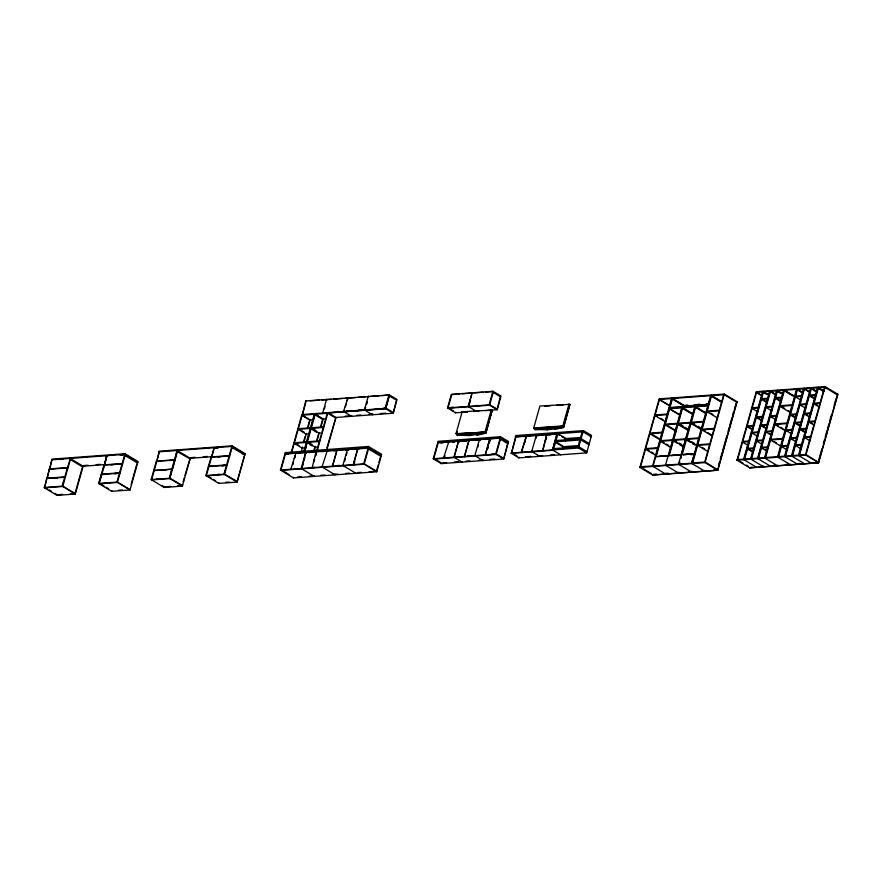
<?xml version="1.0" encoding="UTF-8"?>
<svg xmlns="http://www.w3.org/2000/svg" width="882" height="882" viewBox="0 0 882 882"><rect width="100%" height="100%" fill="white"/><g stroke="black" fill="none" stroke-linecap="round" stroke-linejoin="round"><path stroke-width="1.32" d="M470.525 433.845L471.352 433.878M548.141 428.101L548.979 428.057M548.913 428.156L548.328 428.068M471.517 433.823L470.856 433.845L471.484 433.724M44.552 487.768L46.658 478.375L65.246 477.305M47.165 478.474L49.271 469.092L67.859 468.022M49.778 469.191L52.027 459.114L124.957 453.734L138.011 461.551L130.007 489.995L111.782 491.34L99.181 483.799L99.82 483.149M44.486 487.834L62.71 486.489L70.538 458.662L83.14 466.203L75.312 494.041L57.087 495.386L44.486 487.834L44.651 487.217L46.944 488.595M45.015 485.96L51.884 459.798L124.781 454.351L137.835 462.168M44.1 487.492L62.225 486.158L64.794 477.041M46.713 478.209L64.838 476.864L67.407 467.747M49.326 468.915L67.451 467.581L70.461 458.728M63.129 483.38L63.846 480.844M75.378 492.189L82.136 468.122M122.554 463.976L103.966 465.046L98.795 483.457L101.364 474.34L119.941 473.27M104.473 465.145L106.579 455.762L104.837 463.844M99.71 481.914L106.998 455.961M103.326 469.224L103.966 465.046M111.782 491.34L111.948 490.723M98.795 483.457L116.92 482.112L119.489 472.995M101.408 474.163L119.533 472.829L122.102 463.712M104.021 464.88L122.146 463.535L124.957 453.734M131.142 484.35L136.831 464.086M159.201 452.709L151.561 479.929L169.785 478.584L177.613 450.746L190.214 458.298L182.387 486.125L164.162 487.47L151.175 479.588L153.733 470.47L171.869 469.125L169.752 478.518M153.788 470.293L156.346 461.176L174.934 460.106L172.365 469.224L154.24 470.569M156.853 461.275L159.102 451.209L232.032 445.818L245.086 453.635L237.082 482.09L218.857 483.435L205.87 475.541L208.428 466.424L227.016 465.365M164.162 487.47L164.328 486.853L162.034 485.486M151.175 479.588L169.3 478.242L171.869 469.125M171.913 468.959L174.471 459.842M174.526 459.665L177.084 450.548L174.978 459.941L156.401 461.01M183.158 481.748L184.228 477.945M184.944 475.409L190.038 458.916L176.973 451.397M212.816 466.236L208.483 466.258L211.041 457.141L229.629 456.071M211.493 457.405L214.106 448.122M213.742 449.423L206.256 475.894L224.48 474.538L232.308 446.711M218.857 483.435L219.023 482.818M205.87 475.541L223.995 474.207L226.564 465.09M208.483 466.258L226.608 464.913L229.177 455.796M211.096 456.964L229.221 455.63L232.032 445.818M224.546 472.697L225.252 470.161M381.311 455.586L368.136 447.703L284.787 453.855L285.14 452.62L368.478 446.468L381.663 454.362L376.768 471.771L293.419 477.923L280.443 470.04L284.952 453.998L368.643 448.122M291.203 452.521L301.865 414.584L385.18 408.366L393.229 413.228L397.076 399.513L389.513 394.993L381.708 395.566M389.513 394.993L385.666 408.697L328.358 412.93L385.632 408.631L389.447 395.059L305.745 400.935L302.394 414.783M291.666 452.488L302.162 415.168L310.177 419.964L308.005 427.693M302.493 414.242L305.646 403.008M292.592 464.616L293.287 462.146M294.323 458.442L295.018 455.972M292.703 464.605L293.386 462.135M294.434 458.431L295.128 455.961M293.419 477.923L293.596 477.305M303.915 440.592L305.007 436.733M307.531 427.726L309.703 419.997L313.606 419.711M301.126 452.135L302.581 446.998M304.025 441.849L306.363 433.503M303.75 451.595L314.246 414.275M304.224 451.562L314.885 413.625M304.687 451.529L315.183 414.209L323.198 419.005L321.026 426.723M305.789 452.455L301.732 468.772M301.655 468.838L303.121 463.833M304.047 460.139L304.852 457.659M306.032 453.282L305.679 452.466L301.17 468.507L314.257 476.39L314.433 475.773M326.583 399.403L322.669 412.985L323.33 412.699M324.378 408.961L325.083 406.459M326.836 400.219L326.483 399.403M313.683 451.209L314.764 447.35M316.936 439.633L318.391 434.484M320.552 426.756L322.9 418.421M314.146 451.176L315.447 446.557M317.046 440.879L319.394 432.544M316.781 450.636L327.266 413.316M313.783 461.837L314.466 459.368M315.513 455.663L316.208 453.205M313.882 461.826L314.576 459.357M315.613 455.663L316.307 453.194M317.244 450.603L327.906 412.655L335.921 417.462L326.704 450.25M326.957 447.714L335.744 418.079L327.74 413.272L301.688 415.202M326.461 450.779L326.814 449.544M343.991 411.773L344.167 411.155M345.347 406.778L346.141 404.298M347.188 400.604L347.839 398.069M332.525 466.192L337.034 450.151M335.27 474.229L335.094 474.847L322.007 466.964L327.079 451.187L326.516 450.923M351.72 415.687L351.554 416.304L343.506 411.442L347.872 398.135L347.321 397.87M347.453 449.379L342.844 465.431L355.931 473.314M343.33 465.762L343.506 465.145M344.553 461.407L345.259 458.916M346.306 455.178L347.001 452.698M347.706 450.206L347.883 449.588L345.27 449.776L347.806 449.655M368.257 396.316L364.343 409.898L372.391 414.76L372.557 414.154M364.795 410.174L365.49 407.705M366.526 404L367.221 401.531L366.636 404M364.828 410.24L365.589 407.693M353.362 464.649L357.872 448.607M354.862 461.22L353.825 464.924L353.263 464.66L357.772 448.618L358.335 448.883M368.136 447.703L368.478 446.468M280.443 470.04L363.682 463.888L368.191 447.847M368.72 448.045L364.167 464.219L280.818 470.382L285.371 454.197L287.973 454.01M385.18 408.366L388.995 394.794M378.224 464.957L376.471 471.186L363.869 463.645M378.918 462.466L380.318 457.493M396.084 401.42L393.394 412.611L385.842 408.079L383.229 408.278M433.249 458.75L437.759 442.709L500.16 438.1L495.651 454.142L433.249 458.75L441.187 463.623L503.699 459.004L508.594 441.595L500.458 436.711L437.946 441.331L437.604 442.566L500.105 437.946L508.252 442.819M467.195 411.96L455.465 412.82L447.527 407.947L451.341 394.375L492.917 391.31L500.998 396.029L497.139 409.744L485.42 410.615M438.001 443.536L433.635 459.092L496.136 454.473L500.689 438.299M441.187 463.623L441.364 463.006L434.275 458.442M455.465 412.82L455.641 412.203M444.021 458.254L444.715 455.796M444.815 455.785L444.12 458.254L443.558 457.99L448.629 442.213L448.067 441.948M455.972 433.79L485.927 432.114L455.972 433.79L462.157 411.762L492.123 410.086L485.806 432.511L470.161 433.657M468.871 434.55L468.596 433.569L457.052 434.628L457.493 431.673M458.596 441.165L454.087 457.207L454.638 456.931M468.364 406.415L472.179 392.843M458.838 441.992L458.486 441.176L453.976 457.218L462.025 462.08L462.201 461.462M468.915 406.139L468.75 406.756L476.302 411.288M469.753 402.986L470.547 400.516M469.665 435.532L476.842 434.506L475.089 433.459L468.044 433.977L469.665 435.532L457.846 435.223M469.467 440.669L468.904 440.405L464.395 456.446L464.957 456.711M464.505 456.435L469.015 440.394M468.397 434.264L473.425 433.9L473.623 433.194L473.733 434.087M474.064 433.58L473.425 433.9M476.699 435.013L477.625 434.936L478.066 433.338M447.527 407.947L489.091 404.882L492.917 391.31M475.31 456.016L475.949 455.366M477.702 447.317L478.496 444.837M479.676 440.449L479.433 439.633L474.814 455.674L482.862 460.536L483.038 459.93L479.135 460.217M485.133 431.629L491.318 409.601M456.733 434.44L485.486 432.312L492.035 410.339L489.301 410.538M485.806 433.305L492.046 410.439L485.806 433.305L456.964 435.432M500.006 397.936L497.316 409.127L489.29 404.64M485.343 454.903L489.852 438.861M487.426 449.015L488.121 446.546M489.157 442.841L489.852 440.372M487.526 449.004L488.22 446.535M489.267 442.83L489.951 440.361M500.105 437.946L500.458 436.711M507.26 444.726L503.876 458.386L495.849 453.888M511.45 453.282L515.507 436.965L557.071 433.889L552.562 449.93M590.267 436.766L591.205 436.7L583.068 431.827L515.342 436.822L515.694 435.587L583.41 430.592L591.546 435.465L586.662 452.874L518.936 457.879L511.373 453.348L515.606 438.475M518.936 457.879L519.112 457.262M521.416 452.234L526.378 436.469M521.758 452.51L522.453 450.052M524.536 442.643L525.231 440.173M522.563 450.041L521.868 452.51L521.306 452.245L526.267 436.469M524.647 442.632L525.33 440.173M553.4 427.131L533.709 428.046L539.905 406.018L569.871 404.342L563.554 427.561L569.75 404.706M550.423 427.737L534.481 428.696L563.311 426.293M536.344 435.421L531.725 451.474L539.773 456.336L539.949 455.718M532.21 451.816L532.386 451.198M535.991 438.178L536.763 435.631L539.365 435.443L536.234 435.432M552.827 427.715L555.362 429.203L552.827 427.715L545.649 428.729L547.413 429.788L554.591 428.762M546.454 428.707L546.344 427.825L546.145 428.531L551.647 428.432L551.812 427.836M546.62 428.806L546.785 428.211M547.215 434.925L546.653 434.661L542.595 450.978M546.763 434.661L542.706 450.967M545.726 439.875L546.41 437.406M545.826 439.864L546.52 437.395M551.173 428.156L551.371 427.45L563.554 426.767L534.481 428.696M551.482 428.343L551.68 427.638M557.369 432.511L552.474 449.919L560.61 454.803M553.753 448.618L555.682 441.761L563.818 446.645L563.179 448.927M556.035 440.537L557.953 433.679L566.101 438.552L565.45 440.835M533.709 428.046L562.87 425.885L569.066 403.868M563.234 426.568L569.783 404.595M564.987 439.236L565.164 438.619L580.235 437.505M577.931 446.832L579.849 439.975M580.202 438.751L582.131 431.893M510.998 453.006L578.515 448.001L583.41 430.592M639.913 467.427L659.185 398.873L724.298 394.067L737.076 401.718L717.805 470.271L652.691 475.078L639.913 467.427L705.027 462.62L717.805 470.271M640.564 466.776L659.482 399.458L669.791 405.632M665.712 473.391L665.535 474.009L652.559 466.115L671.566 398.565M652.945 466.468L653.11 465.85L640.089 466.81M653.452 464.627L672.205 397.914M656.164 456.622L669.636 408.708L679.945 414.882M669.978 407.473L672.503 398.499L685.105 406.04M666.131 464.88L665.965 465.498L678.567 473.05L678.732 472.432M682.359 407.164L668.721 455.696L659.604 456.435M669.184 455.663L682.657 407.749L692.965 413.923M680.65 458.431L681.334 456.016M680.75 458.431L681.433 456.005M695.38 406.205L681.323 454.528M682.205 454.704L695.678 406.778L705.986 412.952M652.559 466.115L691.521 463.237L694.696 453.844L683.065 454.704L694.762 453.778M692.061 461.771L694.123 454.428M694.299 453.811L707.761 405.896M708.114 404.662L710.638 395.676M692.006 463.579L711.278 395.026M692.646 462.929L711.576 395.61L721.884 401.784M691.764 471.473L691.587 472.091L678.986 464.538L679.735 462.047L678.501 464.208L694.74 406.856L705.049 413.03M704.74 462.036L723.659 394.717M705.027 462.62L724.298 394.067M718.444 465.619L719.558 461.661M720.307 459.015L722.16 452.422M722.898 449.776L726.801 435.917M728.091 431.298L729.205 427.34M729.954 424.705L731.906 417.748M732.545 415.455L733.659 411.497M734.408 408.862L736.724 402.225L724.122 394.684L659.008 399.491M736.9 401.608L717.628 470.161L652.515 474.968L653.154 474.318M736.988 460.25L756.26 391.707L825.122 386.614L837.9 394.265L818.628 462.818L749.766 467.901L736.988 460.25L805.85 455.167L818.628 462.818M737.628 459.599L756.558 392.281L762.28 395.709M743.669 459.158L762.599 391.84L766.028 393.901M763.239 391.189L743.967 459.743L756.569 467.284M744.606 459.092L763.536 391.773L768.112 394.519M750.659 458.64L769.578 391.321M770.218 390.671L750.946 459.224L763.547 466.765L763.724 466.148L761.398 466.324M751.596 458.574L770.515 391.255L776.237 394.684M757.638 458.122L776.557 390.803M777.196 390.153L757.925 458.706L770.526 466.258M758.575 458.056L777.494 390.737L783.227 394.166M764.617 457.615L783.536 390.296M784.175 389.635L764.914 458.188L777.516 465.74L777.681 465.123M765.554 457.538L784.473 390.219L794.781 396.393M777.637 456.644L796.556 389.326L802.289 392.755M797.207 388.675L777.935 457.229L790.537 464.781L790.702 464.164M778.574 456.578L797.493 389.26L803.226 392.688M784.616 456.137L803.535 388.819M804.186 388.157L784.914 456.711L797.515 464.263L797.692 463.645M785.553 456.06L804.472 388.742L810.205 392.17M791.595 455.619L810.525 388.3M811.164 387.65L791.893 456.203L804.494 463.745M792.532 455.542L811.462 388.234L817.184 391.663M798.574 455.101L817.504 387.782M818.143 387.132L798.872 455.685L811.473 463.226L811.649 462.609L809.323 462.785M799.511 455.035L818.441 387.716L824.163 391.145M805.564 454.583L824.483 387.264L826.776 388.642M805.85 455.167L825.122 386.614M818.904 459.489L821.87 448.927M823.358 443.657L824.472 439.688M825.21 437.053L827.062 430.449M827.801 427.814L828.915 423.856M829.664 421.21L831.517 414.617M834.118 405.378L835.971 398.774M837.724 394.166L818.452 462.708L749.59 467.802L752.092 467.008M485.001 433.216L478.717 434.859L476.611 434.33L477.625 434.936M562.749 427.472L556.465 429.115L554.348 428.597M310.078 400.858L319.196 400.185M321.798 399.987L330.926 399.381M333.517 399.127L342.635 398.455M345.237 398.256L355.655 397.562M358.246 397.363L366.074 396.724M369.988 396.426L379.095 395.753M306.462 401.729L305.745 400.935M347.199 398.719L348.136 398.653M388.874 395.643L396.437 400.163M459.577 394.011L451.76 394.585L447.913 408.3L489.587 405.213L493.435 391.509L485.618 392.082M462.179 393.813L471.297 393.14M473.899 392.953L483.016 392.281M492.795 392.159L500.359 396.691M343.693 411.199L344.63 411.122M346.769 410.968L349.371 410.78M358.489 410.097L361.091 409.91M364.531 409.656L365.468 409.59M450.691 407.484L453.293 407.297M475.431 405.654L478.033 405.466M345.215 416.172L349.118 415.885M356.934 415.301L360.837 415.014M368.654 414.441L373.031 414.11M380.374 413.57L385.588 413.184M334.62 417.561L393.229 413.228M325.337 418.851L322.261 419.071L316.539 415.643M473.568 411.453L478.915 411.089M544.679 406.205L550.291 405.819M556.608 405.323L562.617 404.904M464.66 412.357L467.394 412.159M560.202 405.301L562.937 405.103M756.083 392.325L824.946 387.231L837.084 394.816M298.359 428.707L310.442 427.814M323.462 426.855L311.379 427.748L315.954 430.482M323.286 427.472L311.203 428.365L319.218 433.161L321.897 432.963M767.627 398.245L761.585 398.697L767.318 402.126M781.595 397.22L775.543 397.661L780.129 400.406M795.553 396.183L801.595 395.742M815.552 394.706L809.511 395.158L814.097 397.892M767.461 398.862L761.42 399.314L767.142 402.743M781.419 397.837L775.377 398.278L781.099 401.707M801.418 396.36L795.377 396.801L801.11 400.23M815.376 395.323L809.334 395.764L815.067 399.204M684.807 405.455L687.508 405.257M694.244 404.761L699.624 404.364M706.361 403.868L709.062 403.669M685.523 405.522L688.247 405.323M695.027 404.816L700.451 404.419M708.885 404.287L684.167 406.106L673.859 399.932M308.876 433.922L306.197 434.12L298.182 429.325L310.266 428.432L317.134 432.544M669.515 407.506L708.577 404.618M669.339 408.123L708.411 405.235M708.235 405.852L669.162 408.741L679.471 414.915M667.211 414.055L655.128 414.948L657.421 416.315M707.221 411.1L719.304 410.207M752.203 407.782L758.244 407.33M766.16 406.745L772.202 406.304M792.201 404.827L780.118 405.72L784.704 408.454M800.117 404.243L806.17 403.791M820.128 402.754L814.086 403.206L817.515 405.268M62.721 459.235L60.119 459.434L62.699 459.302M217.986 447.769L215.373 447.957L217.997 447.836M122.576 454.88L119.985 455.079L125.233 454.616L117.405 482.454L99.181 483.799M667.035 414.672L654.951 415.565L665.26 421.739M719.128 410.825L707.044 411.718L717.353 417.892M758.068 407.947L752.026 408.399L757.748 411.828M772.026 406.922L765.984 407.363L771.717 410.792M792.036 405.444L779.942 406.337L790.261 412.511M805.994 404.408L799.952 404.849L805.674 408.289M819.951 403.372L813.91 403.824L819.643 407.252M69.898 459.313L82.5 466.854M124.594 455.266L137.195 462.818M231.668 447.361L244.733 454.869L237.258 481.473L224.193 473.965M306.495 441.827L294.412 442.72L298.987 445.465M319.516 440.868L307.432 441.761L312.019 444.506M306.33 442.444L294.235 443.337L302.25 448.144L306.286 447.847M319.35 441.485L307.267 442.378L315.271 447.174L317.961 446.976M456.81 434.153L485.563 432.037M554.624 427.042L563.675 426.37L562.87 425.885M563.554 427.561L534.701 429.688M547.413 429.788L535.595 429.479M82.632 465.641L88.035 465.244M96.138 464.638L100.195 464.34M191.063 457.626L195.109 457.328M203.213 456.733L207.27 456.435M242.385 453.833L245.086 453.635M82.467 466.258L104.076 464.66M189.542 458.342L212.496 456.656M762.522 416.414L756.48 416.855L759.92 418.917M776.48 415.378L770.438 415.83L772.731 417.197M796.49 413.901L790.448 414.353L795.024 417.098M810.448 412.875L804.406 413.316L807.846 415.378M51.024 469.268L53.615 469.07M62.677 468.408L65.268 468.21M110.9 464.836L113.491 464.649M158.099 461.352L160.689 461.165M169.752 460.492L173.633 460.206M217.975 456.931L220.566 456.744M677.365 423.305L665.282 424.198L675.59 430.372M690.386 422.346L678.302 423.239L682.877 425.984M703.406 421.387L691.323 422.28L694.762 424.33M762.346 417.032L756.304 417.473L762.037 420.901M776.314 415.995L770.273 416.447L775.995 419.876M796.314 414.518L790.272 414.97L795.994 418.399M810.271 413.493L804.23 413.934L809.963 417.362M703.241 422.004L691.146 422.897L701.455 429.071M299.693 453.139L297.091 453.337L299.693 453.216M308.81 452.466L311.412 452.279L308.821 452.532M321.831 451.507L324.433 451.319L321.809 451.573M356.99 448.916L359.602 448.718M440.78 442.72L443.392 442.532M452.499 441.86L455.112 441.662L452.499 441.926M464.23 440.989L466.832 440.802L464.208 441.055M479.852 439.831L477.25 440.03L479.323 439.633M487.669 439.258L490.271 439.071L489.742 438.872L485.232 454.914L485.795 455.167M523.743 436.59L527.645 436.303M551.085 434.572L548.483 434.771L551.085 434.639M287.984 454.076L284.952 453.998M440.791 442.786L443.37 442.599M487.625 439.324L490.194 439.137M305.558 453.315L306.495 453.249M347.232 450.239L348.17 450.162M368.07 448.695L380.671 456.248M458.375 442.025L459.313 441.959M479.213 440.493L480.15 440.416M500.05 438.949L507.602 443.481M662.106 432.224L650.023 433.117L660.331 439.291M714.199 428.376L702.116 429.269L705.545 431.32M753.14 425.499L747.087 425.94L751.673 428.685M767.097 424.463L761.056 424.915L764.485 426.965M787.097 422.985L775.013 423.878L778.453 425.94M801.054 421.96L795.013 422.401L799.599 425.146M815.023 420.923L808.981 421.375L812.41 423.426M555.087 440.603L581.139 438.674L589.275 443.547L588.338 443.624M661.93 432.842L649.847 433.735L660.155 439.909M714.023 428.994L701.94 429.887L712.248 436.061M752.963 426.116L746.922 426.557L752.644 429.986M766.921 425.08L760.879 425.532L766.612 428.961M786.92 423.603L774.837 424.496L785.145 430.67M800.889 422.577L794.847 423.018L800.569 426.447M814.847 421.541L808.805 421.993L814.527 425.422M53.637 478L57.528 477.713M101.86 474.439L105.741 474.152M114.814 473.48L117.394 473.292M162.012 469.996L165.893 469.709M221.878 465.575L224.469 465.376M54.882 478.077L57.473 477.879M101.816 474.604L105.697 474.318M114.759 473.656L117.35 473.458M161.957 470.161L165.849 469.874M212.771 466.413L208.428 466.424M221.834 465.74L224.425 465.553M554.745 441.838L580.786 439.909L588.933 444.782M752.126 432.356L758.167 431.904M766.083 431.32L772.125 430.879M792.135 429.402L786.094 429.843L788.376 431.21M806.093 428.365L800.051 428.806L805.773 432.246M579.331 445.498L562.881 446.711L555.903 442.532M757.991 432.522L751.949 432.974L757.682 436.403M771.959 431.496L765.918 431.937L771.64 435.366M791.959 430.008L785.917 430.46L791.639 433.889M805.916 428.983L799.875 429.424L805.608 432.864M672.734 439.798L660.64 440.691L664.08 442.742M685.755 438.828L673.672 439.721L675.954 441.099M698.776 437.869L686.692 438.762L688.985 440.14M552.816 448.695L578.868 446.766L587.004 451.639L586.067 451.705M672.558 440.416L660.475 441.309L670.783 447.483M685.579 439.445L673.495 440.339L683.804 446.512M698.599 438.486L686.516 439.379L696.824 445.553M62.424 485.905L75.014 493.457M117.119 481.87L129.72 489.411M156.941 478.926L159.543 478.739M169.487 478L182.563 485.508L177.348 485.894M216.84 474.505L219.453 474.307M281.468 469.731L289.009 474.56M301.357 468.254L302.294 468.188M312.25 467.46L314.852 467.262M336.99 465.63L339.592 465.431M455.939 456.843L458.552 456.644M467.669 455.972L470.271 455.785M491.109 454.241L495.011 453.954M531.923 451.231L532.86 451.154M552.76 449.688L553.047 450.272L511.373 453.348M442.665 462.907L446.579 462.62M454.384 462.036L458.298 461.749M466.104 461.176L470.018 460.889M489.554 459.445L494.758 459.059M525.628 456.777L530.832 456.391M537.347 455.917L542.551 455.531M550.368 454.947L554.271 454.66M657.752 447.714L645.668 448.607L649.097 450.669M697.761 444.76L709.845 443.867M742.732 441.441L748.785 440.989M756.701 440.405L762.743 439.964M770.659 439.379L782.742 438.486M796.7 437.45L790.658 437.891L792.951 439.269M804.627 436.866L810.668 436.414M657.575 448.332L645.492 449.225L655.8 455.399M709.668 444.484L697.585 445.377L707.893 451.551M748.609 441.606L742.567 442.058L748.289 445.487M762.566 440.581L756.524 441.022L761.111 443.767M782.566 439.093L770.482 439.986L780.791 446.16M796.534 438.067L790.493 438.508L796.214 441.948M810.492 437.031L804.45 437.483L810.172 440.912M58.554 494.67L62.468 494.383M70.284 493.81L74.187 493.512M118.464 490.249L122.366 489.962M165.629 486.765L170.843 486.379M225.538 482.333L229.441 482.046M297.499 477.019L301.412 476.732M309.218 476.159L313.132 475.861M320.938 475.288L324.852 475.001M332.668 474.428L337.872 474.042M345.689 473.458L349.592 473.171M357.408 472.598L361.311 472.311M369.128 471.727L373.031 471.44M753.669 447.913L747.627 448.354L753.349 451.793M761.585 447.328L767.627 446.876M781.595 445.851L787.637 445.399M795.553 444.815L801.595 444.374M753.493 448.53L747.451 448.971L753.184 452.411M767.461 447.494L761.42 447.946L767.142 451.375M787.461 446.016L781.419 446.468L787.141 449.897M801.418 444.991L795.377 445.432L801.11 448.861M694.233 453.58L655.723 456.722M658.303 456.468L668.754 455.762M671.323 455.509L679.14 454.925M671.334 455.575L679.085 455.002M690.683 454.682L694.586 454.395M678.688 463.954L681.764 463.734M691.708 462.995L705.203 462.003L717.342 469.577M737.165 459.632L806.027 454.55L818.154 462.135M653.992 474.262L656.594 474.064M665.249 473.425L668.313 473.204M678.269 472.465L679.206 472.399M689.151 471.661L692.227 471.429M702.182 470.701L704.784 470.503L704.608 471.12L691.521 463.237M713.902 469.83L716.504 469.643M773.029 465.464L775.355 465.288M785.498 464.538L788.1 464.351M797.218 463.678L800.018 463.469M819.113 388.433L823.7 391.178M818.65 388.466L823.226 391.211M812.135 388.951L815.574 391.013M811.661 388.984L815.1 391.046M804.009 388.775L809.731 392.214M797.03 389.293L802.752 392.722M784.01 390.252L794.318 396.426M785.829 391.663L792.697 395.775M777.02 390.77L781.606 393.515M777.703 391.498L779.997 392.865M771.188 391.972L775.774 394.717M773.018 393.383L775.3 394.75M763.062 391.806L767.649 394.552M788.133 410.516L790.426 411.894M757.23 393.008L761.816 395.753M780.746 427.307L783.029 428.685M711.101 395.643L721.41 401.817M711.785 396.36L720.947 401.85M769.523 433.382L771.816 434.749M774.098 441.43L776.392 442.808M710.649 413.162L712.943 414.529M695.214 406.822L705.523 412.997M765.025 449.39L767.318 450.757M673.175 399.215L684.63 406.073M682.183 407.782L692.491 413.956M692.028 413.989L681.72 407.815L665.48 465.167L666.031 465.431M660.155 400.174L668.181 404.981M698.202 426.392L700.484 427.759M707.838 432.698L711.278 434.76M700.517 429.137L690.209 422.963L678.126 423.856L688.434 430.03M685.171 427.351L687.464 428.729M740.604 461.694L742.887 463.072M746.326 465.123L748.62 466.501M687.497 430.096L677.189 423.922L665.105 424.815L676.56 431.673M660.85 418.377L663.143 419.755M702.337 447.505L704.63 448.872M691.268 441.507L694.707 443.569M686.725 440.14L690.165 442.191M692.447 443.569L694.74 444.936M679.394 443.15L681.687 444.528M673.705 441.099L677.133 443.15M679.427 444.528L682.866 446.59M666.373 444.12L668.666 445.487M651.39 452.036L653.683 453.414M643.529 468.871L651.544 473.667M557.016 433.746L559.342 435.135M561.669 436.535L564.083 437.979M545.793 428.233L547.557 429.28M578.515 448.001L586.662 452.874M472.631 393.107L472.079 392.843L468.265 406.415L468.816 406.679M489.091 404.882L497.139 409.744M462.157 411.762L462.962 412.236M451.319 409.623L453.48 410.913M514.79 454.671L516.951 455.972M495.651 454.142L503.699 459.004M368.158 396.327L368.709 396.591M314.709 414.242L322.724 419.038M302.835 415.885L308.557 419.314M347.354 449.39L347.916 449.655M363.682 463.888L376.768 471.771M337.497 450.415L336.935 450.151L332.426 466.192L332.988 466.457M301.787 430.758L304.081 432.136M309.758 444.506L312.052 445.873M316.66 451.959L316.098 451.694L312.041 468.011M295.823 453.502L290.751 469.279L291.314 469.544M244.909 454.252L231.856 446.435L158.925 451.827L159.41 452.157M223.995 474.207L237.082 482.09M208.714 476.644L211.007 478.011M213.301 479.389L215.594 480.756M169.3 478.242L182.387 486.125M116.92 482.112L130.007 489.995M101.639 484.549L103.933 485.927M106.226 487.294L108.519 488.672M62.225 486.158L75.312 494.041M49.238 489.962L51.531 491.34M54.971 493.391L57.253 494.769M336.152 450.448L333.55 450.647L336.097 450.526"/></g></svg>
